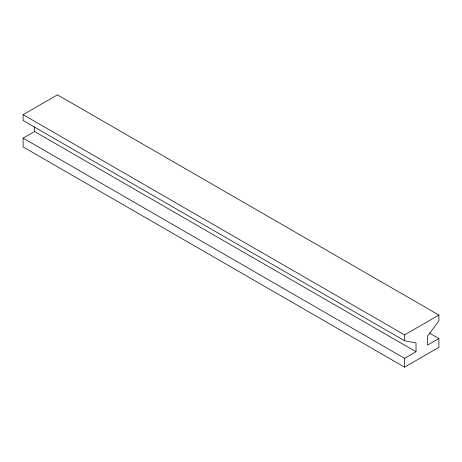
<?xml version="1.0" encoding="UTF-8"?>
<svg xmlns="http://www.w3.org/2000/svg" width="462" height="462" viewBox="0 0 462 462"><rect width="100%" height="100%" fill="white"/><g stroke="black" fill="none" stroke-linecap="round" stroke-linejoin="round"><path stroke-width="0.69" d="M23.1 114.663L57.432 94.837L438.9 315.078L438.9 320.911L427.454 336.324L427.454 345.137L438.9 338.531L438.9 347.337L404.568 367.163L23.1 146.922L23.1 138.115L34.546 131.508L416.014 351.744L416.014 342.937L404.568 340.731L23.1 120.495L23.1 114.663L404.568 334.898L438.9 315.078M23.1 138.115L404.568 358.35L416.014 351.744M429.533 333.125L438.9 338.531M404.568 334.898L404.568 340.731M404.568 358.35L404.568 367.163M34.546 126.761L34.546 131.508"/></g></svg>
